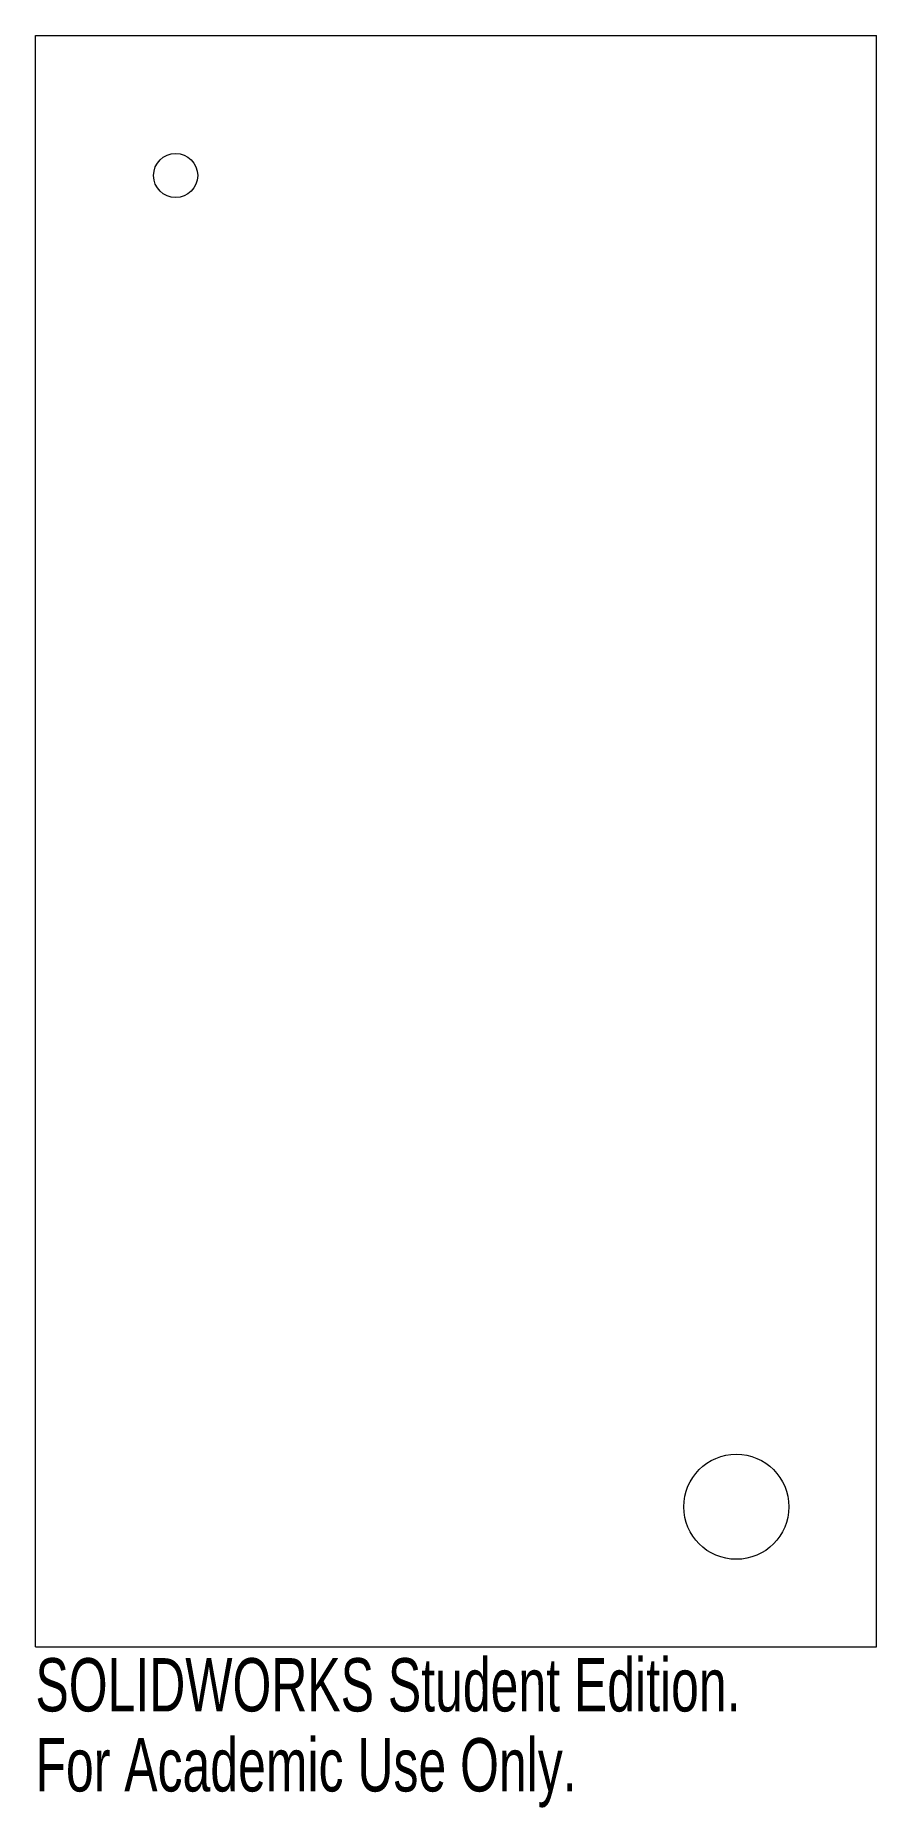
# Model space of a CAD drawing. Header units: inches. Extents: x 0 to 3, y -0.57 to 5.75.
import ezdxf

# ---------------------------------------------------------------- set-up
doc = ezdxf.new("R2010")
doc.units = ezdxf.units.IN
doc.header["$MEASUREMENT"] = 0
doc.styles.add('SLDTEXTSTYLE0', font='TXT', dxfattribs={"width": 0.7})

msp = doc.modelspace()

# ---------------------------------------------------------------- linework, layer by layer
at = {"color": 7, "linetype": 'Continuous', "lineweight": 15}
for p, q in [((0, 0), (0, 5.75)), ((0, 5.75), (3, 5.75)), ((3, 0), (3, 5.75)), ((0, 0), (3, 0))]:
    msp.add_line(p, q, dxfattribs=at)
for centre, radius in [((0.5, 5.25), 0.0787), ((2.5, 0.5), 0.1875)]:
    msp.add_circle(centre, radius, dxfattribs=at)

# ---------------------------------------------------------------- texts
at = {"color": 7, "linetype": 'Continuous', "char_height": 0.1903, "attachment_point": 1, "style": 'SLDTEXTSTYLE0'}
for s, insert in [('SOLIDWORKS Student Edition.', (0, -0.0401)), ('For Academic Use Only.', (0, -0.3256))]:
    msp.add_mtext(s, dxfattribs=dict(at, insert=insert))

doc.saveas('drawing.dxf')
